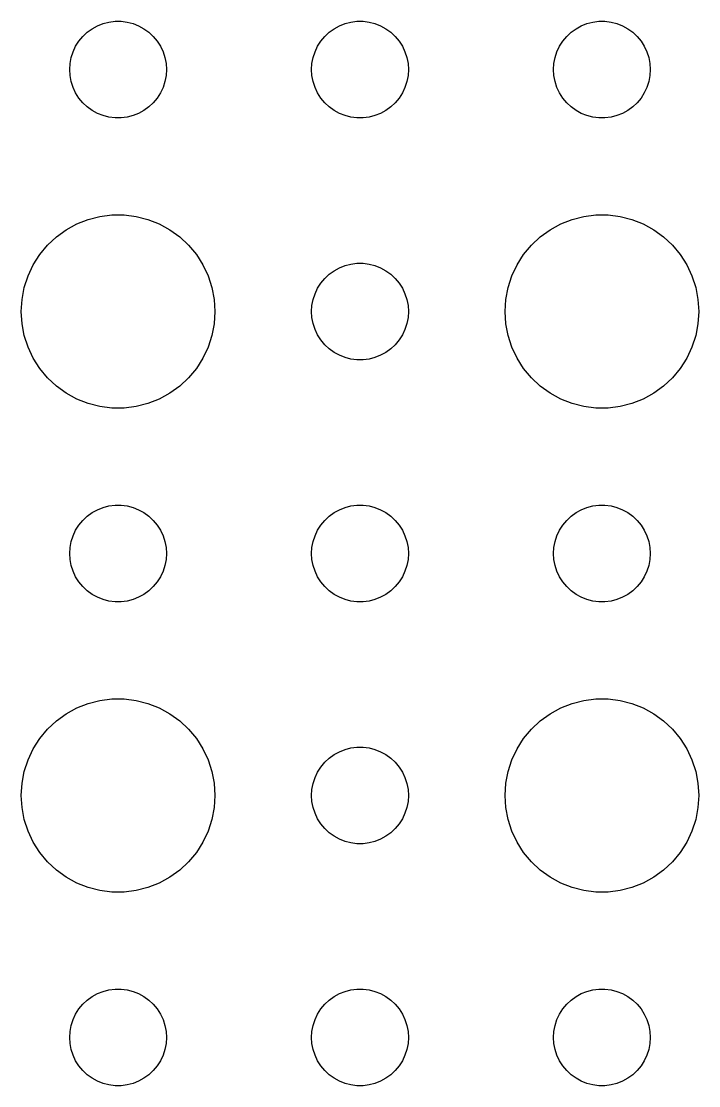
# Model space of a CAD drawing. Header units: metres. Extents: x -157 to 157, y -157 to 157.
# Drawn here: x 87 to 108, y 66 to 99 of the extents above; entities that cross this region are included whole.
import ezdxf

# ---------------------------------------------------------------- set-up
doc = ezdxf.new("R2010")
doc.units = ezdxf.units.M

msp = doc.modelspace()

# ---------------------------------------------------------------- linework, layer by layer
for p, q in [((89.7189, 98.9734), (89.9058, 98.997)), ((89.9058, 98.997), (90.0942, 98.997)), ((90.0942, 98.997), (90.2811, 98.9734)), ((97.2189, 98.9734), (97.4058, 98.997)), ((97.4058, 98.997), (97.5942, 98.997)), ((97.5942, 98.997), (97.7811, 98.9734)), ((104.719, 98.9734), (104.906, 98.997)), ((104.906, 98.997), (105.094, 98.997)), ((105.094, 98.997), (105.281, 98.9734)), ((88.9065, 98.5268), (89.0439, 98.6558)), ((89.0439, 98.6558), (89.1963, 98.7665)), ((89.1963, 98.7665), (89.3613, 98.8572)), ((89.3613, 98.8572), (89.5365, 98.9266)), ((89.5365, 98.9266), (89.7189, 98.9734)), ((90.2811, 98.9734), (90.4635, 98.9266)), ((90.4635, 98.9266), (90.6387, 98.8572)), ((90.6387, 98.8572), (90.8037, 98.7665)), ((90.8037, 98.7665), (90.9561, 98.6558)), ((90.9561, 98.6558), (91.0934, 98.5268)), ((96.4065, 98.5268), (96.5439, 98.6558)), ((96.5439, 98.6558), (96.6963, 98.7665)), ((96.6963, 98.7665), (96.8613, 98.8572)), ((96.8613, 98.8572), (97.0365, 98.9266)), ((97.0365, 98.9266), (97.2189, 98.9734)), ((97.7811, 98.9734), (97.9635, 98.9266)), ((97.9635, 98.9266), (98.1387, 98.8572)), ((98.1387, 98.8572), (98.3037, 98.7665)), ((98.3037, 98.7665), (98.4561, 98.6558)), ((98.4561, 98.6558), (98.5934, 98.5268)), ((103.907, 98.5268), (104.044, 98.6558)), ((104.044, 98.6558), (104.196, 98.7665)), ((104.196, 98.7665), (104.361, 98.8572)), ((104.361, 98.8572), (104.536, 98.9266)), ((104.536, 98.9266), (104.719, 98.9734)), ((105.281, 98.9734), (105.464, 98.9266)), ((105.464, 98.9266), (105.639, 98.8572)), ((105.639, 98.8572), (105.804, 98.7665)), ((105.804, 98.7665), (105.956, 98.6558)), ((105.956, 98.6558), (106.093, 98.5268)), ((88.6855, 98.2226), (88.7865, 98.3817)), ((88.7865, 98.3817), (88.9065, 98.5268)), ((91.0934, 98.5268), (91.2135, 98.3817)), ((91.2135, 98.3817), (91.3145, 98.2226)), ((96.1855, 98.2226), (96.2865, 98.3817)), ((96.2865, 98.3817), (96.4065, 98.5268)), ((98.5934, 98.5268), (98.7135, 98.3817)), ((98.7135, 98.3817), (98.8145, 98.2226)), ((103.686, 98.2226), (103.786, 98.3817)), ((103.786, 98.3817), (103.907, 98.5268)), ((106.093, 98.5268), (106.214, 98.3817)), ((106.214, 98.3817), (106.314, 98.2226)), ((88.5471, 97.873), (88.6053, 98.0522)), ((88.6053, 98.0522), (88.6855, 98.2226)), ((91.3145, 98.2226), (91.3947, 98.0522)), ((91.3947, 98.0522), (91.4529, 97.873)), ((96.0471, 97.873), (96.1053, 98.0522)), ((96.1053, 98.0522), (96.1855, 98.2226)), ((98.8145, 98.2226), (98.8947, 98.0522)), ((98.8947, 98.0522), (98.9529, 97.873)), ((103.547, 97.873), (103.605, 98.0522)), ((103.605, 98.0522), (103.686, 98.2226)), ((106.314, 98.2226), (106.395, 98.0522)), ((106.395, 98.0522), (106.453, 97.873)), ((88.5, 97.5), (88.5118, 97.688)), ((88.5118, 97.688), (88.5471, 97.873)), ((91.4529, 97.873), (91.4882, 97.688)), ((91.4882, 97.688), (91.5, 97.5)), ((96, 97.5), (96.0118, 97.688)), ((96.0118, 97.688), (96.0471, 97.873)), ((98.9529, 97.873), (98.9882, 97.688)), ((98.9882, 97.688), (99, 97.5)), ((103.5, 97.5), (103.512, 97.688)), ((103.512, 97.688), (103.547, 97.873)), ((106.453, 97.873), (106.488, 97.688)), ((106.488, 97.688), (106.5, 97.5)), ((88.5118, 97.312), (88.5, 97.5)), ((91.5, 97.5), (91.4882, 97.312)), ((96.0118, 97.312), (96, 97.5)), ((99, 97.5), (98.9882, 97.312)), ((103.512, 97.312), (103.5, 97.5)), ((106.5, 97.5), (106.488, 97.312)), ((88.5471, 97.127), (88.5118, 97.312)), ((88.6053, 96.9478), (88.5471, 97.127)), ((91.4529, 97.127), (91.3947, 96.9478)), ((91.4882, 97.312), (91.4529, 97.127)), ((96.0471, 97.127), (96.0118, 97.312)), ((96.1053, 96.9478), (96.0471, 97.127)), ((98.9529, 97.127), (98.8947, 96.9478)), ((98.9882, 97.312), (98.9529, 97.127)), ((103.547, 97.127), (103.512, 97.312)), ((103.605, 96.9478), (103.547, 97.127)), ((106.453, 97.127), (106.395, 96.9478)), ((106.488, 97.312), (106.453, 97.127)), ((88.6855, 96.7774), (88.6053, 96.9478)), ((88.7865, 96.6183), (88.6855, 96.7774)), ((91.3145, 96.7774), (91.2135, 96.6183)), ((91.3947, 96.9478), (91.3145, 96.7774)), ((96.1855, 96.7774), (96.1053, 96.9478)), ((96.2865, 96.6183), (96.1855, 96.7774)), ((98.8145, 96.7774), (98.7135, 96.6183)), ((98.8947, 96.9478), (98.8145, 96.7774)), ((103.686, 96.7774), (103.605, 96.9478)), ((103.786, 96.6183), (103.686, 96.7774)), ((106.314, 96.7774), (106.214, 96.6183)), ((106.395, 96.9478), (106.314, 96.7774)), ((88.9065, 96.4732), (88.7865, 96.6183)), ((89.0439, 96.3442), (88.9065, 96.4732)), ((89.1963, 96.2335), (89.0439, 96.3442)), ((90.9561, 96.3442), (90.8037, 96.2335)), ((91.0934, 96.4732), (90.9561, 96.3442)), ((91.2135, 96.6183), (91.0934, 96.4732)), ((96.4065, 96.4732), (96.2865, 96.6183)), ((96.5439, 96.3442), (96.4065, 96.4732)), ((96.6963, 96.2335), (96.5439, 96.3442)), ((98.4561, 96.3442), (98.3037, 96.2335)), ((98.5934, 96.4732), (98.4561, 96.3442)), ((98.7135, 96.6183), (98.5934, 96.4732)), ((103.907, 96.4732), (103.786, 96.6183)), ((104.044, 96.3442), (103.907, 96.4732)), ((104.196, 96.2335), (104.044, 96.3442)), ((105.956, 96.3442), (105.804, 96.2335)), ((106.093, 96.4732), (105.956, 96.3442)), ((106.214, 96.6183), (106.093, 96.4732)), ((89.3613, 96.1428), (89.1963, 96.2335)), ((89.5365, 96.0734), (89.3613, 96.1428)), ((89.7189, 96.0266), (89.5365, 96.0734)), ((89.9058, 96.003), (89.7189, 96.0266)), ((90.2811, 96.0266), (90.0942, 96.003)), ((90.4635, 96.0734), (90.2811, 96.0266)), ((90.6387, 96.1428), (90.4635, 96.0734)), ((90.8037, 96.2335), (90.6387, 96.1428)), ((96.8613, 96.1428), (96.6963, 96.2335)), ((97.0365, 96.0734), (96.8613, 96.1428)), ((97.2189, 96.0266), (97.0365, 96.0734)), ((97.4058, 96.003), (97.2189, 96.0266)), ((97.7811, 96.0266), (97.5942, 96.003)), ((97.9635, 96.0734), (97.7811, 96.0266)), ((98.1387, 96.1428), (97.9635, 96.0734)), ((98.3037, 96.2335), (98.1387, 96.1428)), ((104.361, 96.1428), (104.196, 96.2335)), ((104.536, 96.0734), (104.361, 96.1428)), ((104.719, 96.0266), (104.536, 96.0734)), ((104.906, 96.003), (104.719, 96.0266)), ((105.281, 96.0266), (105.094, 96.003)), ((105.464, 96.0734), (105.281, 96.0266)), ((105.639, 96.1428), (105.464, 96.0734)), ((105.804, 96.2335), (105.639, 96.1428)), ((90.0942, 96.003), (89.9058, 96.003)), ((97.5942, 96.003), (97.4058, 96.003)), ((105.094, 96.003), (104.906, 96.003)), ((88.3925, 92.533), (88.7227, 92.7145)), ((88.7227, 92.7145), (89.073, 92.8532)), ((89.073, 92.8532), (89.4379, 92.9469)), ((89.4379, 92.9469), (89.8116, 92.9941)), ((89.8116, 92.9941), (90.1884, 92.9941)), ((90.1884, 92.9941), (90.5621, 92.9469)), ((90.5621, 92.9469), (90.927, 92.8532)), ((90.927, 92.8532), (91.2773, 92.7145)), ((91.2773, 92.7145), (91.6075, 92.533)), ((103.393, 92.533), (103.723, 92.7145)), ((103.723, 92.7145), (104.073, 92.8532)), ((104.073, 92.8532), (104.438, 92.9469)), ((104.438, 92.9469), (104.812, 92.9941)), ((104.812, 92.9941), (105.188, 92.9941)), ((105.188, 92.9941), (105.562, 92.9469)), ((105.562, 92.9469), (105.927, 92.8532)), ((105.927, 92.8532), (106.277, 92.7145)), ((106.277, 92.7145), (106.607, 92.533)), ((88.0877, 92.3115), (88.3925, 92.533)), ((91.6075, 92.533), (91.9123, 92.3115)), ((103.088, 92.3115), (103.393, 92.533)), ((106.607, 92.533), (106.912, 92.3115)), ((87.573, 91.7634), (87.8131, 92.0536)), ((87.8131, 92.0536), (88.0877, 92.3115)), ((91.9123, 92.3115), (92.1869, 92.0536)), ((92.1869, 92.0536), (92.427, 91.7634)), ((102.573, 91.7634), (102.813, 92.0536)), ((102.813, 92.0536), (103.088, 92.3115)), ((106.912, 92.3115), (107.187, 92.0536)), ((107.187, 92.0536), (107.427, 91.7634)), ((87.3711, 91.4453), (87.573, 91.7634)), ((92.427, 91.7634), (92.6289, 91.4453)), ((102.371, 91.4453), (102.573, 91.7634)), ((107.427, 91.7634), (107.629, 91.4453)), ((87.2107, 91.1044), (87.3711, 91.4453)), ((92.6289, 91.4453), (92.7893, 91.1044)), ((96.8613, 91.3572), (97.0365, 91.4266)), ((97.0365, 91.4266), (97.2189, 91.4734)), ((97.2189, 91.4734), (97.4058, 91.497)), ((97.4058, 91.497), (97.5942, 91.497)), ((97.5942, 91.497), (97.7811, 91.4734)), ((97.7811, 91.4734), (97.9635, 91.4266)), ((97.9635, 91.4266), (98.1387, 91.3572)), ((102.211, 91.1044), (102.371, 91.4453)), ((107.629, 91.4453), (107.789, 91.1044)), ((87.0943, 90.7461), (87.2107, 91.1044)), ((92.7893, 91.1044), (92.9057, 90.7461)), ((96.4065, 91.0268), (96.5439, 91.1558)), ((96.5439, 91.1558), (96.6963, 91.2665)), ((96.6963, 91.2665), (96.8613, 91.3572)), ((98.1387, 91.3572), (98.3037, 91.2665)), ((98.3037, 91.2665), (98.4561, 91.1558)), ((98.4561, 91.1558), (98.5934, 91.0268)), ((102.094, 90.7461), (102.211, 91.1044)), ((107.789, 91.1044), (107.906, 90.7461)), ((87.0237, 90.376), (87.0943, 90.7461)), ((92.9057, 90.7461), (92.9763, 90.376)), ((96.1855, 90.7226), (96.2865, 90.8817)), ((96.2865, 90.8817), (96.4065, 91.0268)), ((98.5934, 91.0268), (98.7135, 90.8817)), ((98.7135, 90.8817), (98.8145, 90.7226)), ((102.024, 90.376), (102.094, 90.7461)), ((107.906, 90.7461), (107.976, 90.376)), ((96.0471, 90.373), (96.1053, 90.5522)), ((96.1053, 90.5522), (96.1855, 90.7226)), ((98.8145, 90.7226), (98.8947, 90.5522)), ((98.8947, 90.5522), (98.9529, 90.373)), ((87, 90), (87.0237, 90.376)), ((92.9763, 90.376), (93, 90)), ((96, 90), (96.0118, 90.188)), ((96.0118, 90.188), (96.0471, 90.373)), ((98.9529, 90.373), (98.9882, 90.188)), ((98.9882, 90.188), (99, 90)), ((102, 90), (102.024, 90.376)), ((107.976, 90.376), (108, 90)), ((87.0237, 89.624), (87, 90)), ((93, 90), (92.9763, 89.624)), ((96.0118, 89.812), (96, 90)), ((96.0471, 89.627), (96.0118, 89.812)), ((98.9882, 89.812), (98.9529, 89.627)), ((99, 90), (98.9882, 89.812)), ((102.024, 89.624), (102, 90)), ((108, 90), (107.976, 89.624)), ((87.0943, 89.2539), (87.0237, 89.624)), ((92.9763, 89.624), (92.9057, 89.2539)), ((96.1053, 89.4478), (96.0471, 89.627)), ((96.1855, 89.2774), (96.1053, 89.4478)), ((98.8947, 89.4478), (98.8145, 89.2774)), ((98.9529, 89.627), (98.8947, 89.4478)), ((102.094, 89.2539), (102.024, 89.624)), ((107.976, 89.624), (107.906, 89.2539)), ((87.2107, 88.8956), (87.0943, 89.2539)), ((92.9057, 89.2539), (92.7893, 88.8956)), ((96.2865, 89.1183), (96.1855, 89.2774)), ((96.4065, 88.9732), (96.2865, 89.1183)), ((98.7135, 89.1183), (98.5934, 88.9732)), ((98.8145, 89.2774), (98.7135, 89.1183)), ((102.211, 88.8956), (102.094, 89.2539)), ((107.906, 89.2539), (107.789, 88.8956)), ((87.3711, 88.5547), (87.2107, 88.8956)), ((92.7893, 88.8956), (92.6289, 88.5547)), ((96.5439, 88.8442), (96.4065, 88.9732)), ((96.6963, 88.7335), (96.5439, 88.8442)), ((98.4561, 88.8442), (98.3037, 88.7335)), ((98.5934, 88.9732), (98.4561, 88.8442)), ((102.371, 88.5547), (102.211, 88.8956)), ((107.789, 88.8956), (107.629, 88.5547)), ((87.573, 88.2366), (87.3711, 88.5547)), ((92.6289, 88.5547), (92.427, 88.2366)), ((96.8613, 88.6428), (96.6963, 88.7335)), ((97.0365, 88.5734), (96.8613, 88.6428)), ((97.2189, 88.5266), (97.0365, 88.5734)), ((97.4058, 88.503), (97.2189, 88.5266)), ((97.5942, 88.503), (97.4058, 88.503)), ((97.7811, 88.5266), (97.5942, 88.503)), ((97.9635, 88.5734), (97.7811, 88.5266)), ((98.1387, 88.6428), (97.9635, 88.5734)), ((98.3037, 88.7335), (98.1387, 88.6428)), ((102.573, 88.2366), (102.371, 88.5547)), ((107.629, 88.5547), (107.427, 88.2366)), ((87.8131, 87.9464), (87.573, 88.2366)), ((92.427, 88.2366), (92.1869, 87.9464)), ((102.813, 87.9464), (102.573, 88.2366)), ((107.427, 88.2366), (107.187, 87.9464)), ((88.0877, 87.6885), (87.8131, 87.9464)), ((92.1869, 87.9464), (91.9123, 87.6885)), ((103.088, 87.6885), (102.813, 87.9464)), ((107.187, 87.9464), (106.912, 87.6885)), ((88.3925, 87.467), (88.0877, 87.6885)), ((88.7227, 87.2855), (88.3925, 87.467)), ((91.6075, 87.467), (91.2773, 87.2855)), ((91.9123, 87.6885), (91.6075, 87.467)), ((103.393, 87.467), (103.088, 87.6885)), ((103.723, 87.2855), (103.393, 87.467)), ((106.607, 87.467), (106.277, 87.2855)), ((106.912, 87.6885), (106.607, 87.467)), ((89.073, 87.1468), (88.7227, 87.2855)), ((89.4379, 87.0531), (89.073, 87.1468)), ((90.927, 87.1468), (90.5621, 87.0531)), ((91.2773, 87.2855), (90.927, 87.1468)), ((104.073, 87.1468), (103.723, 87.2855)), ((104.438, 87.0531), (104.073, 87.1468)), ((105.927, 87.1468), (105.562, 87.0531)), ((106.277, 87.2855), (105.927, 87.1468)), ((89.8116, 87.0059), (89.4379, 87.0531)), ((90.1884, 87.0059), (89.8116, 87.0059)), ((90.5621, 87.0531), (90.1884, 87.0059)), ((104.812, 87.0059), (104.438, 87.0531)), ((105.188, 87.0059), (104.812, 87.0059)), ((105.562, 87.0531), (105.188, 87.0059)), ((89.1963, 83.7665), (89.3613, 83.8572)), ((89.3613, 83.8572), (89.5365, 83.9266)), ((89.5365, 83.9266), (89.7189, 83.9734)), ((89.7189, 83.9734), (89.9058, 83.997)), ((89.9058, 83.997), (90.0942, 83.997)), ((90.0942, 83.997), (90.2811, 83.9734)), ((90.2811, 83.9734), (90.4635, 83.9266)), ((90.4635, 83.9266), (90.6387, 83.8572)), ((90.6387, 83.8572), (90.8037, 83.7665)), ((96.6963, 83.7665), (96.8613, 83.8572)), ((96.8613, 83.8572), (97.0365, 83.9266)), ((97.0365, 83.9266), (97.2189, 83.9734)), ((97.2189, 83.9734), (97.4058, 83.997)), ((97.4058, 83.997), (97.5942, 83.997)), ((97.5942, 83.997), (97.7811, 83.9734)), ((97.7811, 83.9734), (97.9635, 83.9266)), ((97.9635, 83.9266), (98.1387, 83.8572)), ((98.1387, 83.8572), (98.3037, 83.7665)), ((104.196, 83.7665), (104.361, 83.8572)), ((104.361, 83.8572), (104.536, 83.9266)), ((104.536, 83.9266), (104.719, 83.9734)), ((104.719, 83.9734), (104.906, 83.997)), ((104.906, 83.997), (105.094, 83.997)), ((105.094, 83.997), (105.281, 83.9734)), ((105.281, 83.9734), (105.464, 83.9266)), ((105.464, 83.9266), (105.639, 83.8572)), ((105.639, 83.8572), (105.804, 83.7665)), ((88.7865, 83.3817), (88.9065, 83.5268)), ((88.9065, 83.5268), (89.0439, 83.6558)), ((89.0439, 83.6558), (89.1963, 83.7665)), ((90.8037, 83.7665), (90.9561, 83.6558)), ((90.9561, 83.6558), (91.0934, 83.5268)), ((91.0934, 83.5268), (91.2135, 83.3817)), ((96.2865, 83.3817), (96.4065, 83.5268)), ((96.4065, 83.5268), (96.5439, 83.6558)), ((96.5439, 83.6558), (96.6963, 83.7665)), ((98.3037, 83.7665), (98.4561, 83.6558)), ((98.4561, 83.6558), (98.5934, 83.5268)), ((98.5934, 83.5268), (98.7135, 83.3817)), ((103.786, 83.3817), (103.907, 83.5268)), ((103.907, 83.5268), (104.044, 83.6558)), ((104.044, 83.6558), (104.196, 83.7665)), ((105.804, 83.7665), (105.956, 83.6558)), ((105.956, 83.6558), (106.093, 83.5268)), ((106.093, 83.5268), (106.214, 83.3817)), ((88.6053, 83.0522), (88.6855, 83.2226)), ((88.6855, 83.2226), (88.7865, 83.3817)), ((91.2135, 83.3817), (91.3145, 83.2226)), ((91.3145, 83.2226), (91.3947, 83.0522)), ((96.1053, 83.0522), (96.1855, 83.2226)), ((96.1855, 83.2226), (96.2865, 83.3817)), ((98.7135, 83.3817), (98.8145, 83.2226)), ((98.8145, 83.2226), (98.8947, 83.0522)), ((103.605, 83.0522), (103.686, 83.2226)), ((103.686, 83.2226), (103.786, 83.3817)), ((106.214, 83.3817), (106.314, 83.2226)), ((106.314, 83.2226), (106.395, 83.0522)), ((88.5118, 82.688), (88.5471, 82.873)), ((88.5471, 82.873), (88.6053, 83.0522)), ((91.3947, 83.0522), (91.4529, 82.873)), ((91.4529, 82.873), (91.4882, 82.688)), ((96.0118, 82.688), (96.0471, 82.873)), ((96.0471, 82.873), (96.1053, 83.0522)), ((98.8947, 83.0522), (98.9529, 82.873)), ((98.9529, 82.873), (98.9882, 82.688)), ((103.512, 82.688), (103.547, 82.873)), ((103.547, 82.873), (103.605, 83.0522)), ((106.395, 83.0522), (106.453, 82.873)), ((106.453, 82.873), (106.488, 82.688)), ((88.5, 82.5), (88.5118, 82.688)), ((88.5118, 82.312), (88.5, 82.5)), ((91.4882, 82.688), (91.5, 82.5)), ((91.5, 82.5), (91.4882, 82.312)), ((96, 82.5), (96.0118, 82.688)), ((96.0118, 82.312), (96, 82.5)), ((98.9882, 82.688), (99, 82.5)), ((99, 82.5), (98.9882, 82.312)), ((103.5, 82.5), (103.512, 82.688)), ((103.512, 82.312), (103.5, 82.5)), ((106.488, 82.688), (106.5, 82.5)), ((106.5, 82.5), (106.488, 82.312)), ((88.5471, 82.127), (88.5118, 82.312)), ((91.4882, 82.312), (91.4529, 82.127)), ((96.0471, 82.127), (96.0118, 82.312)), ((98.9882, 82.312), (98.9529, 82.127)), ((103.547, 82.127), (103.512, 82.312)), ((106.488, 82.312), (106.453, 82.127)), ((88.6053, 81.9478), (88.5471, 82.127)), ((88.6855, 81.7774), (88.6053, 81.9478)), ((91.3947, 81.9478), (91.3145, 81.7774)), ((91.4529, 82.127), (91.3947, 81.9478)), ((96.1053, 81.9478), (96.0471, 82.127)), ((96.1855, 81.7774), (96.1053, 81.9478)), ((98.8947, 81.9478), (98.8145, 81.7774)), ((98.9529, 82.127), (98.8947, 81.9478)), ((103.605, 81.9478), (103.547, 82.127)), ((103.686, 81.7774), (103.605, 81.9478)), ((106.395, 81.9478), (106.314, 81.7774)), ((106.453, 82.127), (106.395, 81.9478)), ((88.7865, 81.6183), (88.6855, 81.7774)), ((88.9065, 81.4732), (88.7865, 81.6183)), ((91.2135, 81.6183), (91.0934, 81.4732)), ((91.3145, 81.7774), (91.2135, 81.6183)), ((96.2865, 81.6183), (96.1855, 81.7774)), ((96.4065, 81.4732), (96.2865, 81.6183)), ((98.7135, 81.6183), (98.5934, 81.4732)), ((98.8145, 81.7774), (98.7135, 81.6183)), ((103.786, 81.6183), (103.686, 81.7774)), ((103.907, 81.4732), (103.786, 81.6183)), ((106.214, 81.6183), (106.093, 81.4732)), ((106.314, 81.7774), (106.214, 81.6183)), ((89.0439, 81.3442), (88.9065, 81.4732)), ((89.1963, 81.2335), (89.0439, 81.3442)), ((89.3613, 81.1428), (89.1963, 81.2335)), ((90.8037, 81.2335), (90.6387, 81.1428)), ((90.9561, 81.3442), (90.8037, 81.2335)), ((91.0934, 81.4732), (90.9561, 81.3442)), ((96.5439, 81.3442), (96.4065, 81.4732)), ((96.6963, 81.2335), (96.5439, 81.3442)), ((96.8613, 81.1428), (96.6963, 81.2335)), ((98.3037, 81.2335), (98.1387, 81.1428)), ((98.4561, 81.3442), (98.3037, 81.2335)), ((98.5934, 81.4732), (98.4561, 81.3442)), ((104.044, 81.3442), (103.907, 81.4732)), ((104.196, 81.2335), (104.044, 81.3442)), ((104.361, 81.1428), (104.196, 81.2335)), ((105.804, 81.2335), (105.639, 81.1428)), ((105.956, 81.3442), (105.804, 81.2335)), ((106.093, 81.4732), (105.956, 81.3442)), ((89.5365, 81.0734), (89.3613, 81.1428)), ((89.7189, 81.0266), (89.5365, 81.0734)), ((89.9058, 81.003), (89.7189, 81.0266)), ((90.0942, 81.003), (89.9058, 81.003)), ((90.2811, 81.0266), (90.0942, 81.003)), ((90.4635, 81.0734), (90.2811, 81.0266)), ((90.6387, 81.1428), (90.4635, 81.0734)), ((97.0365, 81.0734), (96.8613, 81.1428)), ((97.2189, 81.0266), (97.0365, 81.0734)), ((97.4058, 81.003), (97.2189, 81.0266)), ((97.5942, 81.003), (97.4058, 81.003)), ((97.7811, 81.0266), (97.5942, 81.003)), ((97.9635, 81.0734), (97.7811, 81.0266)), ((98.1387, 81.1428), (97.9635, 81.0734)), ((104.536, 81.0734), (104.361, 81.1428)), ((104.719, 81.0266), (104.536, 81.0734)), ((104.906, 81.003), (104.719, 81.0266)), ((105.094, 81.003), (104.906, 81.003)), ((105.281, 81.0266), (105.094, 81.003)), ((105.464, 81.0734), (105.281, 81.0266)), ((105.639, 81.1428), (105.464, 81.0734)), ((89.073, 77.8532), (89.4379, 77.9469)), ((89.4379, 77.9469), (89.8116, 77.9941)), ((89.8116, 77.9941), (90.1884, 77.9941)), ((90.1884, 77.9941), (90.5621, 77.9469)), ((90.5621, 77.9469), (90.927, 77.8532)), ((104.073, 77.8532), (104.438, 77.9469)), ((104.438, 77.9469), (104.812, 77.9941)), ((104.812, 77.9941), (105.188, 77.9941)), ((105.188, 77.9941), (105.562, 77.9469)), ((105.562, 77.9469), (105.927, 77.8532)), ((88.3925, 77.533), (88.7227, 77.7145)), ((88.7227, 77.7145), (89.073, 77.8532)), ((90.927, 77.8532), (91.2773, 77.7145)), ((91.2773, 77.7145), (91.6075, 77.533)), ((103.393, 77.533), (103.723, 77.7145)), ((103.723, 77.7145), (104.073, 77.8532)), ((105.927, 77.8532), (106.277, 77.7145)), ((106.277, 77.7145), (106.607, 77.533)), ((87.8131, 77.0536), (88.0877, 77.3115)), ((88.0877, 77.3115), (88.3925, 77.533)), ((91.6075, 77.533), (91.9123, 77.3115)), ((91.9123, 77.3115), (92.1869, 77.0536)), ((102.813, 77.0536), (103.088, 77.3115)), ((103.088, 77.3115), (103.393, 77.533)), ((106.607, 77.533), (106.912, 77.3115)), ((106.912, 77.3115), (107.187, 77.0536)), ((87.573, 76.7634), (87.8131, 77.0536)), ((92.1869, 77.0536), (92.427, 76.7634)), ((102.573, 76.7634), (102.813, 77.0536)), ((107.187, 77.0536), (107.427, 76.7634)), ((87.3711, 76.4453), (87.573, 76.7634)), ((92.427, 76.7634), (92.6289, 76.4453)), ((102.371, 76.4453), (102.573, 76.7634)), ((107.427, 76.7634), (107.629, 76.4453)), ((87.2107, 76.1044), (87.3711, 76.4453)), ((92.6289, 76.4453), (92.7893, 76.1044)), ((96.5439, 76.1558), (96.6963, 76.2665)), ((96.6963, 76.2665), (96.8613, 76.3572)), ((96.8613, 76.3572), (97.0365, 76.4266)), ((97.0365, 76.4266), (97.2189, 76.4734)), ((97.2189, 76.4734), (97.4058, 76.497)), ((97.4058, 76.497), (97.5942, 76.497)), ((97.5942, 76.497), (97.7811, 76.4734)), ((97.7811, 76.4734), (97.9635, 76.4266)), ((97.9635, 76.4266), (98.1387, 76.3572)), ((98.1387, 76.3572), (98.3037, 76.2665)), ((98.3037, 76.2665), (98.4561, 76.1558)), ((102.211, 76.1044), (102.371, 76.4453)), ((107.629, 76.4453), (107.789, 76.1044)), ((87.0943, 75.7461), (87.2107, 76.1044)), ((92.7893, 76.1044), (92.9057, 75.7461)), ((96.2865, 75.8817), (96.4065, 76.0268)), ((96.4065, 76.0268), (96.5439, 76.1558)), ((98.4561, 76.1558), (98.5934, 76.0268)), ((98.5934, 76.0268), (98.7135, 75.8817)), ((102.094, 75.7461), (102.211, 76.1044)), ((107.789, 76.1044), (107.906, 75.7461)), ((87.0237, 75.376), (87.0943, 75.7461)), ((92.9057, 75.7461), (92.9763, 75.376)), ((96.1053, 75.5522), (96.1855, 75.7226)), ((96.1855, 75.7226), (96.2865, 75.8817)), ((98.7135, 75.8817), (98.8145, 75.7226)), ((98.8145, 75.7226), (98.8947, 75.5522)), ((102.024, 75.376), (102.094, 75.7461)), ((107.906, 75.7461), (107.976, 75.376)), ((87, 75), (87.0237, 75.376)), ((92.9763, 75.376), (93, 75)), ((96.0118, 75.188), (96.0471, 75.373)), ((96.0471, 75.373), (96.1053, 75.5522)), ((98.8947, 75.5522), (98.9529, 75.373)), ((98.9529, 75.373), (98.9882, 75.188)), ((102, 75), (102.024, 75.376)), ((107.976, 75.376), (108, 75)), ((87.0237, 74.624), (87, 75)), ((93, 75), (92.9763, 74.624)), ((96, 75), (96.0118, 75.188)), ((96.0118, 74.812), (96, 75)), ((98.9882, 75.188), (99, 75)), ((99, 75), (98.9882, 74.812)), ((102.024, 74.624), (102, 75)), ((108, 75), (107.976, 74.624)), ((87.0943, 74.2539), (87.0237, 74.624)), ((92.9763, 74.624), (92.9057, 74.2539)), ((96.0471, 74.627), (96.0118, 74.812)), ((96.1053, 74.4478), (96.0471, 74.627)), ((98.9529, 74.627), (98.8947, 74.4478)), ((98.9882, 74.812), (98.9529, 74.627)), ((102.094, 74.2539), (102.024, 74.624)), ((107.976, 74.624), (107.906, 74.2539)), ((87.2107, 73.8956), (87.0943, 74.2539)), ((92.9057, 74.2539), (92.7893, 73.8956)), ((96.1855, 74.2774), (96.1053, 74.4478)), ((96.2865, 74.1183), (96.1855, 74.2774)), ((98.8145, 74.2774), (98.7135, 74.1183)), ((98.8947, 74.4478), (98.8145, 74.2774)), ((102.211, 73.8956), (102.094, 74.2539)), ((107.906, 74.2539), (107.789, 73.8956)), ((96.4065, 73.9732), (96.2865, 74.1183)), ((96.5439, 73.8442), (96.4065, 73.9732)), ((98.5934, 73.9732), (98.4561, 73.8442)), ((98.7135, 74.1183), (98.5934, 73.9732)), ((87.3711, 73.5547), (87.2107, 73.8956)), ((92.7893, 73.8956), (92.6289, 73.5547)), ((96.6963, 73.7335), (96.5439, 73.8442)), ((96.8613, 73.6428), (96.6963, 73.7335)), ((97.0365, 73.5734), (96.8613, 73.6428)), ((98.1387, 73.6428), (97.9635, 73.5734)), ((98.3037, 73.7335), (98.1387, 73.6428)), ((98.4561, 73.8442), (98.3037, 73.7335)), ((102.371, 73.5547), (102.211, 73.8956)), ((107.789, 73.8956), (107.629, 73.5547)), ((87.573, 73.2366), (87.3711, 73.5547)), ((92.6289, 73.5547), (92.427, 73.2366)), ((97.2189, 73.5266), (97.0365, 73.5734)), ((97.4058, 73.503), (97.2189, 73.5266)), ((97.5942, 73.503), (97.4058, 73.503)), ((97.7811, 73.5266), (97.5942, 73.503)), ((97.9635, 73.5734), (97.7811, 73.5266)), ((102.573, 73.2366), (102.371, 73.5547)), ((107.629, 73.5547), (107.427, 73.2366)), ((87.8131, 72.9464), (87.573, 73.2366)), ((88.0877, 72.6885), (87.8131, 72.9464)), ((92.1869, 72.9464), (91.9123, 72.6885)), ((92.427, 73.2366), (92.1869, 72.9464)), ((102.813, 72.9464), (102.573, 73.2366)), ((103.088, 72.6885), (102.813, 72.9464)), ((107.187, 72.9464), (106.912, 72.6885)), ((107.427, 73.2366), (107.187, 72.9464)), ((88.3925, 72.467), (88.0877, 72.6885)), ((91.9123, 72.6885), (91.6075, 72.467)), ((103.393, 72.467), (103.088, 72.6885)), ((106.912, 72.6885), (106.607, 72.467)), ((88.7227, 72.2855), (88.3925, 72.467)), ((89.073, 72.1468), (88.7227, 72.2855)), ((91.2773, 72.2855), (90.927, 72.1468)), ((91.6075, 72.467), (91.2773, 72.2855)), ((103.723, 72.2855), (103.393, 72.467)), ((104.073, 72.1468), (103.723, 72.2855)), ((106.277, 72.2855), (105.927, 72.1468)), ((106.607, 72.467), (106.277, 72.2855)), ((89.4379, 72.0531), (89.073, 72.1468)), ((89.8116, 72.0059), (89.4379, 72.0531)), ((90.1884, 72.0059), (89.8116, 72.0059)), ((90.5621, 72.0531), (90.1884, 72.0059)), ((90.927, 72.1468), (90.5621, 72.0531)), ((104.438, 72.0531), (104.073, 72.1468)), ((104.812, 72.0059), (104.438, 72.0531)), ((105.188, 72.0059), (104.812, 72.0059)), ((105.562, 72.0531), (105.188, 72.0059)), ((105.927, 72.1468), (105.562, 72.0531)), ((89.5365, 68.9266), (89.7189, 68.9734)), ((89.7189, 68.9734), (89.9058, 68.997)), ((89.9058, 68.997), (90.0942, 68.997)), ((90.0942, 68.997), (90.2811, 68.9734)), ((90.2811, 68.9734), (90.4635, 68.9266)), ((97.0365, 68.9266), (97.2189, 68.9734)), ((97.2189, 68.9734), (97.4058, 68.997)), ((97.4058, 68.997), (97.5942, 68.997)), ((97.5942, 68.997), (97.7811, 68.9734)), ((97.7811, 68.9734), (97.9635, 68.9266)), ((104.536, 68.9266), (104.719, 68.9734)), ((104.719, 68.9734), (104.906, 68.997)), ((104.906, 68.997), (105.094, 68.997)), ((105.094, 68.997), (105.281, 68.9734)), ((105.281, 68.9734), (105.464, 68.9266)), ((88.9065, 68.5268), (89.0439, 68.6558)), ((89.0439, 68.6558), (89.1963, 68.7665)), ((89.1963, 68.7665), (89.3613, 68.8572)), ((89.3613, 68.8572), (89.5365, 68.9266)), ((90.4635, 68.9266), (90.6387, 68.8572)), ((90.6387, 68.8572), (90.8037, 68.7665)), ((90.8037, 68.7665), (90.9561, 68.6558)), ((90.9561, 68.6558), (91.0934, 68.5268)), ((96.4065, 68.5268), (96.5439, 68.6558)), ((96.5439, 68.6558), (96.6963, 68.7665)), ((96.6963, 68.7665), (96.8613, 68.8572)), ((96.8613, 68.8572), (97.0365, 68.9266)), ((97.9635, 68.9266), (98.1387, 68.8572)), ((98.1387, 68.8572), (98.3037, 68.7665)), ((98.3037, 68.7665), (98.4561, 68.6558)), ((98.4561, 68.6558), (98.5934, 68.5268)), ((103.907, 68.5268), (104.044, 68.6558)), ((104.044, 68.6558), (104.196, 68.7665)), ((104.196, 68.7665), (104.361, 68.8572)), ((104.361, 68.8572), (104.536, 68.9266)), ((105.464, 68.9266), (105.639, 68.8572)), ((105.639, 68.8572), (105.804, 68.7665)), ((105.804, 68.7665), (105.956, 68.6558)), ((105.956, 68.6558), (106.093, 68.5268)), ((88.6855, 68.2226), (88.7865, 68.3817)), ((88.7865, 68.3817), (88.9065, 68.5268)), ((91.0934, 68.5268), (91.2135, 68.3817)), ((91.2135, 68.3817), (91.3145, 68.2226)), ((96.1855, 68.2226), (96.2865, 68.3817)), ((96.2865, 68.3817), (96.4065, 68.5268)), ((98.5934, 68.5268), (98.7135, 68.3817)), ((98.7135, 68.3817), (98.8145, 68.2226)), ((103.686, 68.2226), (103.786, 68.3817)), ((103.786, 68.3817), (103.907, 68.5268)), ((106.093, 68.5268), (106.214, 68.3817)), ((106.214, 68.3817), (106.314, 68.2226)), ((88.5471, 67.873), (88.6053, 68.0522)), ((88.6053, 68.0522), (88.6855, 68.2226)), ((91.3145, 68.2226), (91.3947, 68.0522)), ((91.3947, 68.0522), (91.4529, 67.873)), ((96.0471, 67.873), (96.1053, 68.0522)), ((96.1053, 68.0522), (96.1855, 68.2226)), ((98.8145, 68.2226), (98.8947, 68.0522)), ((98.8947, 68.0522), (98.9529, 67.873)), ((103.547, 67.873), (103.605, 68.0522)), ((103.605, 68.0522), (103.686, 68.2226)), ((106.314, 68.2226), (106.395, 68.0522)), ((106.395, 68.0522), (106.453, 67.873)), ((88.5, 67.5), (88.5118, 67.688)), ((88.5118, 67.688), (88.5471, 67.873)), ((91.4529, 67.873), (91.4882, 67.688)), ((91.4882, 67.688), (91.5, 67.5)), ((96, 67.5), (96.0118, 67.688)), ((96.0118, 67.688), (96.0471, 67.873)), ((98.9529, 67.873), (98.9882, 67.688)), ((98.9882, 67.688), (99, 67.5)), ((103.5, 67.5), (103.512, 67.688)), ((103.512, 67.688), (103.547, 67.873)), ((106.453, 67.873), (106.488, 67.688)), ((106.488, 67.688), (106.5, 67.5)), ((88.5118, 67.312), (88.5, 67.5)), ((88.5471, 67.127), (88.5118, 67.312)), ((91.4882, 67.312), (91.4529, 67.127)), ((91.5, 67.5), (91.4882, 67.312)), ((96.0118, 67.312), (96, 67.5)), ((96.0471, 67.127), (96.0118, 67.312)), ((98.9882, 67.312), (98.9529, 67.127)), ((99, 67.5), (98.9882, 67.312)), ((103.512, 67.312), (103.5, 67.5)), ((103.547, 67.127), (103.512, 67.312)), ((106.488, 67.312), (106.453, 67.127)), ((106.5, 67.5), (106.488, 67.312)), ((88.6053, 66.9478), (88.5471, 67.127)), ((91.4529, 67.127), (91.3947, 66.9478)), ((96.1053, 66.9478), (96.0471, 67.127)), ((98.9529, 67.127), (98.8947, 66.9478)), ((103.605, 66.9478), (103.547, 67.127)), ((106.453, 67.127), (106.395, 66.9478)), ((88.6855, 66.7774), (88.6053, 66.9478)), ((88.7865, 66.6183), (88.6855, 66.7774)), ((91.3145, 66.7774), (91.2135, 66.6183)), ((91.3947, 66.9478), (91.3145, 66.7774)), ((96.1855, 66.7774), (96.1053, 66.9478)), ((96.2865, 66.6183), (96.1855, 66.7774)), ((98.8145, 66.7774), (98.7135, 66.6183)), ((98.8947, 66.9478), (98.8145, 66.7774)), ((103.686, 66.7774), (103.605, 66.9478)), ((103.786, 66.6183), (103.686, 66.7774)), ((106.314, 66.7774), (106.214, 66.6183)), ((106.395, 66.9478), (106.314, 66.7774)), ((88.9065, 66.4732), (88.7865, 66.6183)), ((89.0439, 66.3442), (88.9065, 66.4732)), ((89.1963, 66.2335), (89.0439, 66.3442)), ((90.9561, 66.3442), (90.8037, 66.2335)), ((91.0934, 66.4732), (90.9561, 66.3442)), ((91.2135, 66.6183), (91.0934, 66.4732)), ((96.4065, 66.4732), (96.2865, 66.6183)), ((96.5439, 66.3442), (96.4065, 66.4732)), ((96.6963, 66.2335), (96.5439, 66.3442)), ((98.4561, 66.3442), (98.3037, 66.2335)), ((98.5934, 66.4732), (98.4561, 66.3442)), ((98.7135, 66.6183), (98.5934, 66.4732)), ((103.907, 66.4732), (103.786, 66.6183)), ((104.044, 66.3442), (103.907, 66.4732)), ((104.196, 66.2335), (104.044, 66.3442)), ((105.956, 66.3442), (105.804, 66.2335)), ((106.093, 66.4732), (105.956, 66.3442)), ((106.214, 66.6183), (106.093, 66.4732)), ((89.3613, 66.1428), (89.1963, 66.2335)), ((89.5365, 66.0734), (89.3613, 66.1428)), ((89.7189, 66.0266), (89.5365, 66.0734)), ((89.9058, 66.003), (89.7189, 66.0266)), ((90.0942, 66.003), (89.9058, 66.003)), ((90.2811, 66.0266), (90.0942, 66.003)), ((90.4635, 66.0734), (90.2811, 66.0266)), ((90.6387, 66.1428), (90.4635, 66.0734)), ((90.8037, 66.2335), (90.6387, 66.1428)), ((96.8613, 66.1428), (96.6963, 66.2335)), ((97.0365, 66.0734), (96.8613, 66.1428)), ((97.2189, 66.0266), (97.0365, 66.0734)), ((97.4058, 66.003), (97.2189, 66.0266)), ((97.5942, 66.003), (97.4058, 66.003)), ((97.7811, 66.0266), (97.5942, 66.003)), ((97.9635, 66.0734), (97.7811, 66.0266)), ((98.1387, 66.1428), (97.9635, 66.0734)), ((98.3037, 66.2335), (98.1387, 66.1428)), ((104.361, 66.1428), (104.196, 66.2335)), ((104.536, 66.0734), (104.361, 66.1428)), ((104.719, 66.0266), (104.536, 66.0734)), ((104.906, 66.003), (104.719, 66.0266)), ((105.094, 66.003), (104.906, 66.003)), ((105.281, 66.0266), (105.094, 66.003)), ((105.464, 66.0734), (105.281, 66.0266)), ((105.639, 66.1428), (105.464, 66.0734)), ((105.804, 66.2335), (105.639, 66.1428))]:
    msp.add_line(p, q)

doc.saveas('drawing.dxf')
